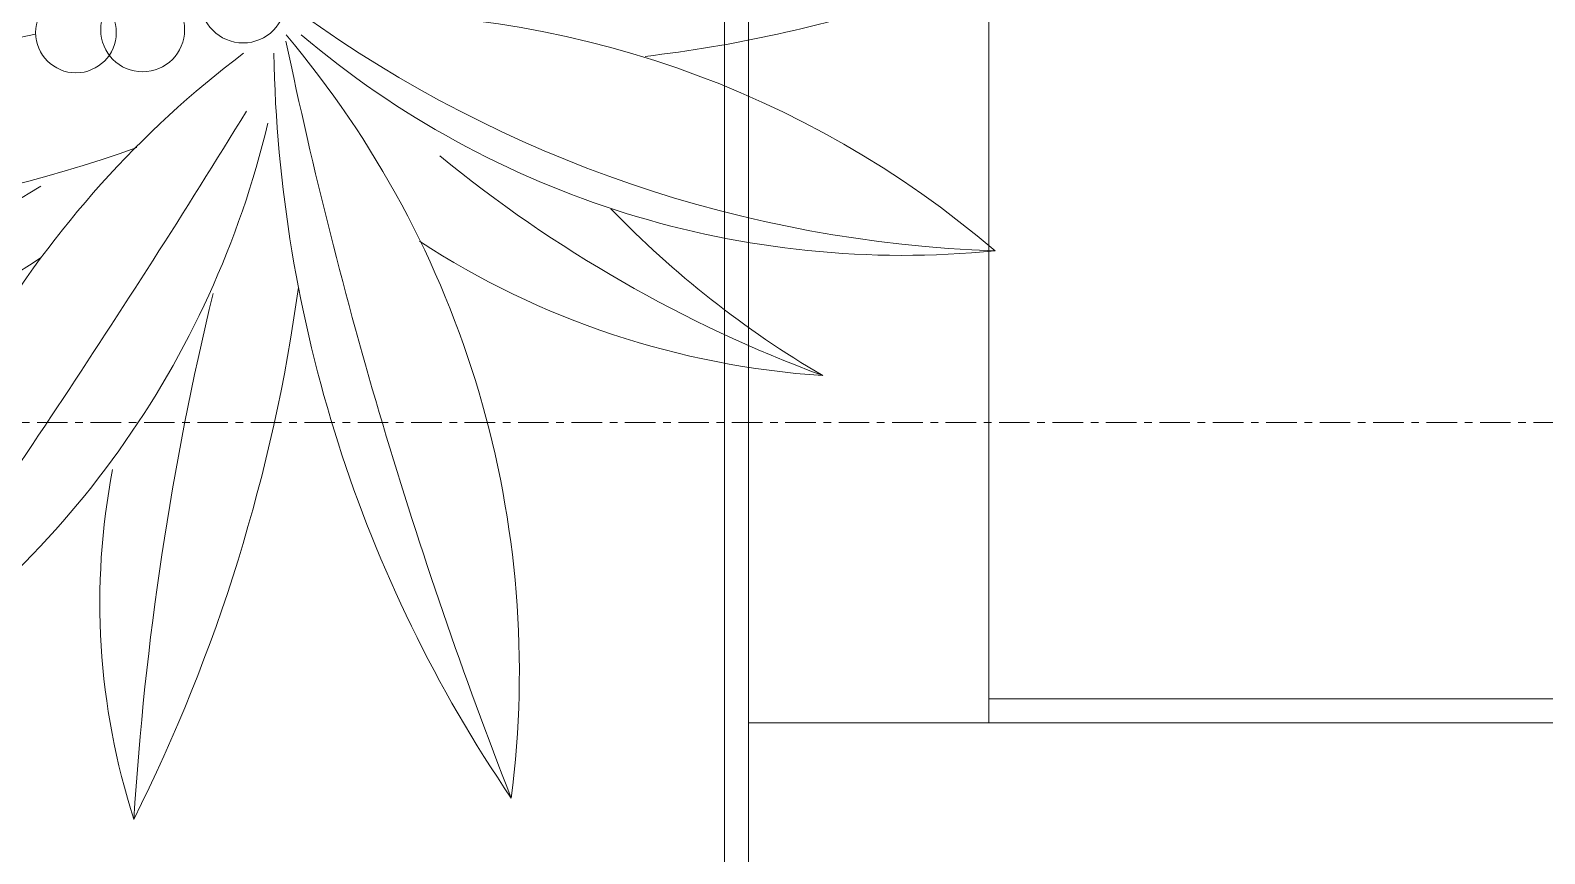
# Model space of a CAD drawing. Header units: millimetres. Extents: x 46404 to 154333, y -1327 to 55734.
# Drawn here: x 68056 to 68686, y 53358 to 53700 of the extents above; entities that cross this region are included whole.
import ezdxf

# ---------------------------------------------------------------- set-up
doc = ezdxf.new("R2010")
doc.units = ezdxf.units.MM
doc.linetypes.add('Grid Line', pattern=[22.225, 12.7, -3.175, 3.175, -3.175])
for name, color, linetype, lineweight in [('A-WALL', 113, 'Continuous', 18), ('G-IMPT-2', 8, 'Continuous', 18), ('L-PLNT', 71, 'Continuous', 18), ('S-GRID-1', 1, 'Grid Line', 9)]:
    doc.layers.add(name, color=color, linetype=linetype, lineweight=lineweight)

# ---------------------------------------------------------------- blocks, each defined once
blk = doc.blocks.new('CAY DUA VAN PHAT - CAY DUA VAN PHAT_dwg-2253781-TKCS_RAMP NKT 2 - MẶT BẰNG')
at = {"layer": 'G-IMPT-2'}
for centre, radius in [((672.1, 720.8), 35.7), ((696.9, 637.3), 34.9), ((699.2, 581.8), 33.5)]:
    blk.add_circle(centre, radius, dxfattribs=at)
for centre, radius, start, end in [((1505.2, 811.2), 822.3, 139.4024, 182.222), ((-165.6, 1381.8), 1047, 324.1916, 358.058), ((110.7, 1269.5), 773.9, 319.7296, 5.697), ((-370.2, 928.9), 1096.5, 6.6166, 18.285), ((-62.1, 1592.2), 1116.8, 320.6802, 339.5986), ((272.8, 1621.1), 825.6, 313.9588, 329.5669), ((288.4, 1248.6), 697.7, 326.9057, 356.2457), ((1231.1, 130.1), 820.5, 82.645, 130.2275), ((-95.4, 4605.1), 3931.2, 281.7668, 291.3553), ((695.3, 1884.1), 1137.9, 271.0634, 304.2767), ((719.3, -637.8), 1417.7, 63.4093, 82.2197), ((594.7, -15.7), 778.2, 32.2613, 76.6297), ((1382.2, 1223.8), 834.2, 217.0531, 261.0676), ((-3578, -6349.7), 8300, 54.40802, 58.45357), ((1508, 3142.6), 2517.3, 256.4051, 266.4905), ((-274.9, 250.4), 1135.9, 354.3681, 19.6563), ((1173.7, 1190.3), 588.6, 259.1512, 287.8197), ((2056.7, 827.6), 1384.6, 191.6383, 209.8274), ((2568.5, 1594.9), 2029.5, 210.8992, 222.2343), ((-1244.6, -845.1), 2548.6, 24.9673, 33.2653)]:
    blk.add_arc(centre, radius, start, end, dxfattribs=at)
blk = doc.blocks.new('CAY DUA VAN PHAT - CAY DUA VAN PHAT_dwg-V28-TKCS_RAMP NKT 2 - MẶT BẰNG')
at = {"layer": 'G-IMPT-2'}
for centre, radius in [((672.1, 720.8), 35.7), ((696.9, 637.3), 34.9), ((699.2, 581.8), 33.5)]:
    blk.add_circle(centre, radius, dxfattribs=at)
for centre, radius, start, end in [((1505.2, 811.2), 822.3, 139.4024, 182.222), ((-165.6, 1381.8), 1047, 324.1916, 358.058), ((110.7, 1269.5), 773.9, 319.7296, 5.697), ((-370.2, 928.9), 1096.5, 6.6166, 18.285), ((-62.1, 1592.2), 1116.8, 320.6802, 339.5986), ((272.8, 1621.1), 825.6, 313.9588, 329.5669), ((288.4, 1248.6), 697.7, 326.9057, 356.2457), ((1231.1, 130.1), 820.5, 82.645, 130.2275), ((-95.4, 4605.1), 3931.2, 281.7668, 291.3553), ((695.3, 1884.1), 1137.9, 271.0634, 304.2767), ((719.3, -637.8), 1417.7, 63.4093, 82.2197), ((594.7, -15.7), 778.2, 32.2613, 76.6297), ((1382.2, 1223.8), 834.2, 217.0531, 261.0676), ((-3578, -6349.7), 8300, 54.40802, 58.45357), ((1508, 3142.6), 2517.3, 256.4051, 266.4905), ((-274.9, 250.4), 1135.9, 354.3681, 19.6563), ((1173.7, 1190.3), 588.6, 259.1512, 287.8197), ((2056.7, 827.6), 1384.6, 191.6383, 209.8274), ((2568.5, 1594.9), 2029.5, 210.8992, 222.2343), ((-1244.6, -845.1), 2548.6, 24.9673, 33.2653)]:
    blk.add_arc(centre, radius, start, end, dxfattribs=at)
blk = doc.blocks.new('CAY DUA VAN PHAT - CAY DUA VAN PHAT-V29-TKCS_RAMP NKT 2 - MẶT BẰNG')
at = {"xscale": 0.5, "yscale": 0.5, "zscale": 0.5}
for name in ['CAY DUA VAN PHAT - CAY DUA VAN PHAT_dwg-2253781-TKCS_RAMP NKT 2 - MẶT BẰNG', 'CAY DUA VAN PHAT - CAY DUA VAN PHAT_dwg-V28-TKCS_RAMP NKT 2 - MẶT BẰNG']:
    blk.add_blockref(name, (-151.82, -370.52), dxfattribs=at)

msp = doc.modelspace()

# ---------------------------------------------------------------- linework, layer by layer
at = {"layer": 'A-WALL'}
for p, q in [((68345.08, 53311.94), (68345.08, 54683.33)), ((68355.08, 54683.33), (68355.08, 53311.94)), ((68455.08, 54683.33), (68455.08, 53411.94)), ((68455.08, 53421.94), (73944.93, 53421.94)), ((73944.93, 53411.94), (68355.08, 53411.94))]:
    msp.add_line(p, q, dxfattribs=at)
at = {"layer": 'S-GRID-1'}
msp.add_line((80473.49, 53536.94), (68006.48, 53536.94), dxfattribs=at)

# ---------------------------------------------------------------- block references
at = {"layer": 'L-PLNT', "rotation": 269.9999999999997}
msp.add_blockref('CAY DUA VAN PHAT - CAY DUA VAN PHAT-V29-TKCS_RAMP NKT 2 - MẶT BẰNG', (68155, 53896.94), dxfattribs=at)

doc.saveas('drawing.dxf')
